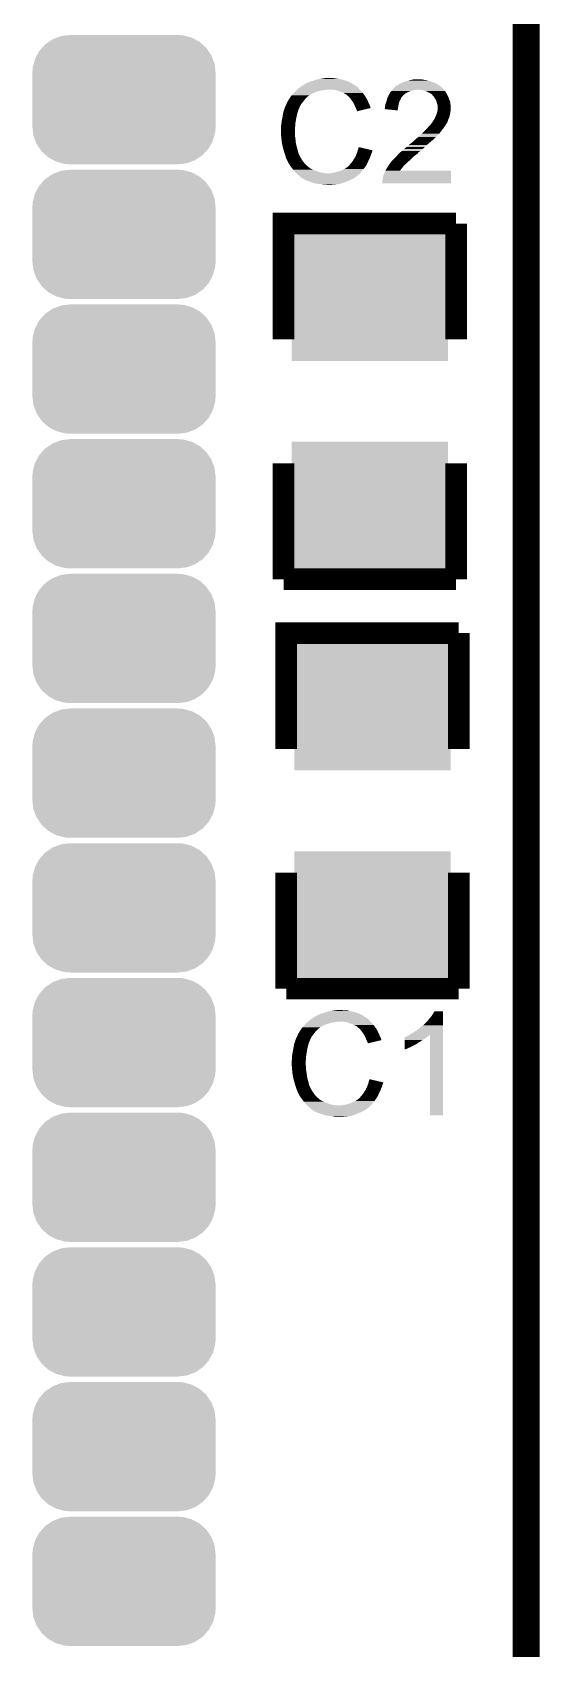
# Model space of a CAD drawing. Extents: x -0.06 to 0.95, y -0.15 to 2.11.
# Drawn here: x 0.767 to 0.955, y 0.995 to 1.595 of the extents above; entities that cross this region are included whole.
import ezdxf

# ---------------------------------------------------------------- set-up
doc = ezdxf.new("R2010")
doc.units = 0
doc.layers.get('0').update_dxf_attribs({"linetype": 'CONTINUOUS'})
for name, color, linetype in [('LORA_CLICK_V104_GKO', 7, 'CONTINUOUS'), ('LORA_CLICK_V104_GTO', 6, 'CONTINUOUS'), ('LORA_CLICK_V104_GTS', 1, 'CONTINUOUS')]:
    doc.layers.add(name, color=color, linetype=linetype)

# ---------------------------------------------------------------- blocks, each defined once
blk = doc.blocks.new('RECTANGLE_11')
blk.add_solid([(0.029, 0.024), (0.029, -0.024), (-0.029, 0.024), (-0.029, -0.024)])
blk = doc.blocks.new('CUSTOM_14')
for points in [[(-0.03232, 0.01644), (-0.03144, 0.01807), (0.03243, 0.01644), (0.03132, 0.01807)], [(-0.03144, 0.01807), (-0.03042, 0.01921), (0.03132, 0.01807), (0.03055, 0.01921)], [(-0.03042, 0.01921), (-0.02921, 0.02055), (0.03055, 0.01921), (0.02906, 0.02055)], [(-0.02921, 0.02055), (-0.02789, 0.02144), (0.02906, 0.02055), (0.02807, 0.02144)], [(-0.02789, 0.02144), (-0.02644, 0.02243), (0.02807, 0.02144), (0.02624, 0.02243)], [(-0.02644, 0.02243), (-0.02485, 0.02303), (0.02624, 0.02243), (0.02513, 0.02303)], [(-0.02485, 0.02303), (-0.02332, 0.0236), (0.02513, 0.02303), (0.02293, 0.0236)], [(-0.02332, 0.0236), (-0.02107, 0.02387), (0.02293, 0.0236), (0.02189, 0.02387)], [(-0.02107, 0.02387), (-0.02, 0.024), (0.02189, 0.02387), (0.02, 0.024)], [(-0.03387, 0.01189), (-0.0335, 0.01332), (0.03377, 0.01189), (0.0336, 0.01332)], [(-0.0335, 0.01332), (-0.03303, 0.01513), (0.0336, 0.01332), (0.03292, 0.01513)], [(-0.03303, 0.01513), (-0.03232, 0.01644), (0.03292, 0.01513), (0.03243, 0.01644)], [(-0.034, 0.01), (-0.03387, 0.01189), (0.034, 0.01), (0.03377, 0.01189)], [(-0.034, -0.01), (-0.034, 0.01), (0.034, -0.01), (0.034, 0.01)], [(-0.03377, -0.01189), (-0.034, -0.01), (0.03387, -0.01189), (0.034, -0.01)], [(-0.0336, -0.01332), (-0.03377, -0.01189), (0.0335, -0.01332), (0.03387, -0.01189)], [(-0.03292, -0.01513), (-0.0336, -0.01332), (0.03303, -0.01513), (0.0335, -0.01332)], [(-0.03243, -0.01644), (-0.03292, -0.01513), (0.03232, -0.01644), (0.03303, -0.01513)], [(-0.03132, -0.01807), (-0.03243, -0.01644), (0.03144, -0.01807), (0.03232, -0.01644)], [(-0.03055, -0.01921), (-0.03132, -0.01807), (0.03042, -0.01921), (0.03144, -0.01807)], [(-0.02906, -0.02055), (-0.03055, -0.01921), (0.02921, -0.02055), (0.03042, -0.01921)], [(-0.02807, -0.02144), (-0.02906, -0.02055), (0.02789, -0.02144), (0.02921, -0.02055)], [(-0.02624, -0.02243), (-0.02807, -0.02144), (0.02644, -0.02243), (0.02789, -0.02144)], [(-0.02513, -0.02303), (-0.02624, -0.02243), (0.02485, -0.02303), (0.02644, -0.02243)], [(-0.02293, -0.0236), (-0.02513, -0.02303), (0.02332, -0.0236), (0.02485, -0.02303)], [(-0.02189, -0.02387), (-0.02293, -0.0236), (0.02107, -0.02387), (0.02332, -0.0236)], [(-0.02, -0.024), (-0.02189, -0.02387), (0.02, -0.024), (0.02107, -0.02387)]]:
    blk.add_solid(points)

msp = doc.modelspace()

# ---------------------------------------------------------------- linework, layer by layer
at = {"layer": 'LORA_CLICK_V104_GKO'}
for points, const_width in [([(0.95, -0.048), (0.95, 2.102)], 0.01), ([(0.95, -0.05), (0.95, 2.1)], 0.006)]:
    msp.add_lwpolyline(points, dxfattribs=dict(at, const_width=const_width))
at = {"layer": 'LORA_CLICK_V104_GTO', "const_width": 0.008}
for points in [[(0.86, 1.481), (0.86, 1.524), (0.924, 1.524)], [(0.924, 1.481), (0.924, 1.524)], [(0.86, 1.392), (0.86, 1.435)], [(0.924, 1.392), (0.924, 1.435)], [(0.86, 1.392), (0.924, 1.392)], [(0.861, 1.329), (0.861, 1.372), (0.925, 1.372)], [(0.925, 1.329), (0.925, 1.372)], [(0.861, 1.24), (0.861, 1.283)], [(0.925, 1.24), (0.925, 1.283)], [(0.861, 1.24), (0.925, 1.24)]]:
    msp.add_lwpolyline(points, dxfattribs=at)
at = {"layer": 'LORA_CLICK_V104_GTO'}
for points in [[(0.8753, 1.578), (0.8771, 1.5781), (0.878, 1.578), (0.8776, 1.5781)], [(0.86299, 1.5716), (0.86363, 1.5723), (0.8695, 1.5716), (0.8707, 1.5723)], [(0.86363, 1.5723), (0.8639, 1.5726), (0.8707, 1.5723), (0.87135, 1.5726)], [(0.8639, 1.5726), (0.8642, 1.5729), (0.87135, 1.5726), (0.872, 1.5729)], [(0.8642, 1.5729), (0.8648, 1.5735), (0.872, 1.5729), (0.8744, 1.5735)], [(0.8648, 1.5735), (0.8649, 1.5736), (0.8744, 1.5735), (0.8754, 1.5736)], [(0.8649, 1.5736), (0.865, 1.5737), (0.8754, 1.5736), (0.8759, 1.5737)], [(0.865, 1.5737), (0.86571, 1.5743), (0.8883, 1.5737), (0.8877, 1.5743)], [(0.86571, 1.5743), (0.86606, 1.5746), (0.8877, 1.5743), (0.8875, 1.5746)], [(0.86606, 1.5746), (0.8663, 1.5748), (0.8875, 1.5746), (0.8873, 1.5748)], [(0.8663, 1.5748), (0.86647, 1.5749), (0.8873, 1.5748), (0.8872, 1.5749)], [(0.86647, 1.5749), (0.86663, 1.575), (0.8872, 1.5749), (0.887, 1.575)], [(0.86663, 1.575), (0.8668, 1.5751), (0.887, 1.575), (0.8869, 1.5751)], [(0.8668, 1.5751), (0.86763, 1.5756), (0.8868, 1.5751), (0.886, 1.5756)], [(0.8668, 1.5751), (0.8668, 1.5751), (0.8869, 1.5751), (0.8868, 1.5751)], [(0.86763, 1.5756), (0.8678, 1.5757), (0.886, 1.5756), (0.88586, 1.5757)], [(0.8678, 1.5758), (0.8682, 1.576), (0.88572, 1.5758), (0.88544, 1.576)], [(0.8678, 1.5757), (0.8678, 1.5758), (0.88586, 1.5757), (0.88572, 1.5758)], [(0.8682, 1.576), (0.8685, 1.5761), (0.88544, 1.576), (0.8853, 1.5761)], [(0.8685, 1.5761), (0.8689, 1.5763), (0.8853, 1.5761), (0.8849, 1.5763)], [(0.8689, 1.5763), (0.8694, 1.5765), (0.8849, 1.5763), (0.8845, 1.5765)], [(0.8694, 1.5765), (0.8699, 1.5767), (0.8845, 1.5765), (0.88405, 1.5767)], [(0.8699, 1.5767), (0.8705, 1.5769), (0.88405, 1.5767), (0.8836, 1.5769)], [(0.8705, 1.5769), (0.8712, 1.5771), (0.8836, 1.5769), (0.88296, 1.5771)], [(0.8712, 1.5771), (0.8719, 1.5774), (0.88296, 1.5771), (0.882, 1.5774)], [(0.8719, 1.5774), (0.8735, 1.5777), (0.882, 1.5774), (0.8805, 1.5777)], [(0.8735, 1.5777), (0.8747, 1.5779), (0.8805, 1.5777), (0.8791, 1.5779)], [(0.8747, 1.5779), (0.8753, 1.578), (0.8791, 1.5779), (0.8785, 1.578)], [(0.8796, 1.5735), (0.8784, 1.5737), (0.8885, 1.5735), (0.8883, 1.5737)], [(0.8807, 1.5731), (0.8796, 1.5735), (0.8889, 1.5731), (0.8885, 1.5735)], [(0.881, 1.573), (0.8807, 1.5731), (0.889, 1.573), (0.8889, 1.5731)], [(0.8816, 1.5728), (0.881, 1.573), (0.88916, 1.5728), (0.889, 1.573)], [(0.8822, 1.5725), (0.8816, 1.5728), (0.8894, 1.5725), (0.88916, 1.5728)], [(0.8824, 1.5724), (0.8822, 1.5725), (0.88947, 1.5724), (0.8894, 1.5725)], [(0.8829, 1.5721), (0.8824, 1.5724), (0.88969, 1.5721), (0.88947, 1.5724)], [(0.8833, 1.5719), (0.8829, 1.5721), (0.88983, 1.5719), (0.88969, 1.5721)], [(0.89898, 1.5716), (0.8993, 1.5722), (0.9044, 1.5716), (0.90509, 1.5722)], [(0.8993, 1.5722), (0.89936, 1.5723), (0.90509, 1.5722), (0.9052, 1.5723)], [(0.89936, 1.5723), (0.89964, 1.5728), (0.9052, 1.5723), (0.9061, 1.5728)], [(0.89964, 1.5728), (0.8997, 1.5729), (0.9061, 1.5728), (0.90635, 1.5729)], [(0.8997, 1.5729), (0.89995, 1.5732), (0.90635, 1.5729), (0.9071, 1.5732)], [(0.89995, 1.5732), (0.90028, 1.5736), (0.9071, 1.5732), (0.9087, 1.5736)], [(0.90028, 1.5736), (0.90037, 1.5737), (0.9093, 1.5736), (0.9096, 1.5737)], [(0.90037, 1.5737), (0.9007, 1.5741), (0.9195, 1.5737), (0.9191, 1.5741)], [(0.90037, 1.5737), (0.90037, 1.5737), (0.9096, 1.5737), (0.9099, 1.5737)], [(0.9007, 1.5741), (0.90095, 1.5744), (0.9191, 1.5741), (0.9189, 1.5744)], [(0.90095, 1.5744), (0.90103, 1.5745), (0.9188, 1.5744), (0.9188, 1.5745)], [(0.90095, 1.5744), (0.90095, 1.5744), (0.9189, 1.5744), (0.9188, 1.5744)], [(0.90103, 1.5745), (0.9012, 1.5747), (0.9188, 1.5745), (0.91856, 1.5747)], [(0.9013, 1.5747), (0.9016, 1.575), (0.91856, 1.5747), (0.9182, 1.575)], [(0.9016, 1.575), (0.9018, 1.5751), (0.9182, 1.575), (0.91806, 1.5751)], [(0.9018, 1.5751), (0.9022, 1.5754), (0.91806, 1.5751), (0.91764, 1.5754)], [(0.9022, 1.5754), (0.9024, 1.5755), (0.91764, 1.5754), (0.9175, 1.5755)], [(0.9024, 1.5755), (0.9026, 1.5756), (0.9175, 1.5755), (0.91732, 1.5756)], [(0.9026, 1.5756), (0.903, 1.5759), (0.91732, 1.5756), (0.9168, 1.5759)], [(0.903, 1.5759), (0.9036, 1.5761), (0.9168, 1.5759), (0.91633, 1.5761)], [(0.9036, 1.5761), (0.9038, 1.5762), (0.91633, 1.5761), (0.9161, 1.5762)], [(0.9038, 1.5762), (0.9048, 1.5767), (0.9161, 1.5762), (0.91485, 1.5767)], [(0.9048, 1.5767), (0.9052, 1.5768), (0.91485, 1.5767), (0.9146, 1.5768)], [(0.9052, 1.5768), (0.9056, 1.5769), (0.9146, 1.5768), (0.91425, 1.5769)], [(0.9056, 1.5769), (0.9063, 1.5771), (0.91425, 1.5769), (0.91355, 1.5771)], [(0.9063, 1.5771), (0.90675, 1.5772), (0.91355, 1.5771), (0.9132, 1.5772)], [(0.90675, 1.5772), (0.9072, 1.5773), (0.9132, 1.5772), (0.9126, 1.5773)], [(0.9072, 1.5773), (0.90765, 1.5774), (0.9126, 1.5773), (0.9119, 1.5774)], [(0.90765, 1.5774), (0.9081, 1.5775), (0.9119, 1.5774), (0.9114, 1.5775)], [(0.909, 1.5775), (0.91, 1.5776), (0.9109, 1.5775), (0.9106, 1.5776)], [(0.9111, 1.5736), (0.9099, 1.5737), (0.9196, 1.5736), (0.9195, 1.5737)], [(0.91, 1.5776), (0.91, 1.5776), (0.9106, 1.5776), (0.91, 1.5776)], [(0.9121, 1.5734), (0.9111, 1.5736), (0.9197, 1.5734), (0.9196, 1.5736)], [(0.9127, 1.5732), (0.9121, 1.5734), (0.9198, 1.5732), (0.9197, 1.5734)], [(0.913, 1.5731), (0.9127, 1.5732), (0.9199, 1.5731), (0.9198, 1.5732)], [(0.9134, 1.5729), (0.913, 1.5731), (0.9201, 1.5729), (0.9199, 1.5731)], [(0.9144, 1.5724), (0.9134, 1.5729), (0.9204, 1.5724), (0.9201, 1.5729)], [(0.9148, 1.5721), (0.9144, 1.5724), (0.92056, 1.5721), (0.9204, 1.5724)], [(0.9151, 1.5719), (0.9148, 1.5721), (0.92067, 1.5719), (0.92056, 1.5721)], [(0.86007, 1.5659), (0.86047, 1.5671), (0.8654, 1.5659), (0.8659, 1.5671)], [(0.86047, 1.5671), (0.8605, 1.5672), (0.8659, 1.5671), (0.86595, 1.5672)], [(0.8605, 1.5672), (0.86102, 1.5683), (0.86595, 1.5672), (0.8665, 1.5683)], [(0.86102, 1.5683), (0.8613, 1.5689), (0.8665, 1.5683), (0.86697, 1.5689)], [(0.8613, 1.569), (0.8614, 1.5691), (0.86704, 1.569), (0.86712, 1.5691)], [(0.8613, 1.5689), (0.8613, 1.569), (0.86697, 1.5689), (0.86704, 1.569)], [(0.8614, 1.5691), (0.8615, 1.5694), (0.86712, 1.5691), (0.86736, 1.5694)], [(0.8615, 1.5694), (0.8617, 1.5696), (0.86736, 1.5694), (0.86751, 1.5696)], [(0.8617, 1.5696), (0.8619, 1.57), (0.86751, 1.5696), (0.86782, 1.57)], [(0.8619, 1.57), (0.86196, 1.5701), (0.86782, 1.57), (0.8679, 1.5701)], [(0.86196, 1.5701), (0.8622, 1.5705), (0.8679, 1.5701), (0.8683, 1.5705)], [(0.8622, 1.5705), (0.86269, 1.5712), (0.8683, 1.5705), (0.869, 1.5712)], [(0.86269, 1.5712), (0.8629, 1.5715), (0.869, 1.5712), (0.8694, 1.5715)], [(0.8629, 1.5715), (0.86299, 1.5716), (0.8694, 1.5715), (0.8695, 1.5716)], [(0.8834, 1.5718), (0.8833, 1.5719), (0.8899, 1.5718), (0.88983, 1.5719)], [(0.88419, 1.5711), (0.8834, 1.5718), (0.8904, 1.5711), (0.8899, 1.5718)], [(0.8843, 1.571), (0.88419, 1.5711), (0.89046, 1.571), (0.8904, 1.5711)], [(0.88478, 1.5704), (0.8843, 1.571), (0.8908, 1.5704), (0.89046, 1.571)], [(0.8851, 1.57), (0.88478, 1.5704), (0.891, 1.57), (0.8908, 1.5704)], [(0.88538, 1.5696), (0.8851, 1.57), (0.8912, 1.5696), (0.891, 1.57)], [(0.8858, 1.569), (0.88538, 1.5696), (0.89147, 1.569), (0.8912, 1.5696)], [(0.88595, 1.5687), (0.8858, 1.569), (0.8916, 1.5687), (0.89147, 1.569)], [(0.8863, 1.568), (0.88595, 1.5687), (0.89195, 1.568), (0.8916, 1.5687)], [(0.88634, 1.5679), (0.8863, 1.568), (0.892, 1.5679), (0.89195, 1.568)], [(0.8867, 1.5671), (0.88634, 1.5679), (0.89224, 1.5671), (0.892, 1.5679)], [(0.8868, 1.5669), (0.8867, 1.5671), (0.8923, 1.5669), (0.89224, 1.5671)], [(0.8869, 1.5667), (0.8868, 1.5669), (0.89147, 1.5667), (0.8923, 1.5669)], [(0.8871, 1.5661), (0.8869, 1.5667), (0.88896, 1.5661), (0.89147, 1.5667)], [(0.8873, 1.5659), (0.8871, 1.5661), (0.88813, 1.5659), (0.88896, 1.5661)], [(0.8975, 1.5665), (0.8976, 1.5667), (0.90238, 1.5665), (0.90242, 1.5667)], [(0.9023, 1.566), (0.8975, 1.5665), (0.9023, 1.566), (0.90238, 1.5665)], [(0.8976, 1.5674), (0.8977, 1.5678), (0.90253, 1.5674), (0.9026, 1.5678)], [(0.8976, 1.5667), (0.8976, 1.5674), (0.90242, 1.5667), (0.90253, 1.5674)], [(0.8977, 1.5678), (0.8978, 1.5683), (0.9026, 1.5678), (0.90268, 1.5683)], [(0.8978, 1.5683), (0.89783, 1.5684), (0.90268, 1.5683), (0.9027, 1.5684)], [(0.89783, 1.5684), (0.89817, 1.5694), (0.9027, 1.5684), (0.903, 1.5694)], [(0.89817, 1.5694), (0.8982, 1.5695), (0.903, 1.5694), (0.90306, 1.5695)], [(0.8982, 1.5695), (0.89837, 1.5701), (0.90306, 1.5695), (0.9034, 1.5701)], [(0.89837, 1.5701), (0.89857, 1.5708), (0.9034, 1.5701), (0.9037, 1.5708)], [(0.89857, 1.5708), (0.8986, 1.5709), (0.9037, 1.5708), (0.9038, 1.5709)], [(0.8986, 1.5709), (0.89876, 1.5712), (0.9038, 1.5709), (0.9041, 1.5712)], [(0.89876, 1.5712), (0.89892, 1.5715), (0.9041, 1.5712), (0.9043, 1.5715)], [(0.89892, 1.5715), (0.89898, 1.5716), (0.9043, 1.5715), (0.9044, 1.5716)], [(0.9152, 1.5717), (0.9151, 1.5719), (0.92078, 1.5717), (0.92067, 1.5719)], [(0.91554, 1.5713), (0.9152, 1.5717), (0.921, 1.5713), (0.92078, 1.5717)], [(0.9158, 1.571), (0.91554, 1.5713), (0.92112, 1.571), (0.921, 1.5713)], [(0.9163, 1.5702), (0.9158, 1.571), (0.92142, 1.5702), (0.92112, 1.571)], [(0.9164, 1.57), (0.9163, 1.5702), (0.9215, 1.57), (0.92142, 1.5702)], [(0.9167, 1.5694), (0.9164, 1.57), (0.92176, 1.5694), (0.9215, 1.57)], [(0.91673, 1.5693), (0.9167, 1.5694), (0.9218, 1.5693), (0.92176, 1.5694)], [(0.9169, 1.5686), (0.91673, 1.5693), (0.92189, 1.5686), (0.9218, 1.5693)], [(0.9171, 1.568), (0.9169, 1.5686), (0.92196, 1.568), (0.92189, 1.5686)], [(0.91716, 1.5677), (0.9171, 1.568), (0.922, 1.5677), (0.92196, 1.568)], [(0.9171, 1.566), (0.91711, 1.5661), (0.92198, 1.566), (0.922, 1.5661)], [(0.91711, 1.5661), (0.9172, 1.567), (0.922, 1.5661), (0.922, 1.567)], [(0.9172, 1.5675), (0.91716, 1.5677), (0.922, 1.5675), (0.922, 1.5677)], [(0.9172, 1.567), (0.9172, 1.5675), (0.922, 1.567), (0.922, 1.5675)], [(0.8591, 1.5606), (0.8592, 1.5613), (0.86435, 1.5606), (0.8644, 1.5613)], [(0.8591, 1.5595), (0.8591, 1.5606), (0.86427, 1.5595), (0.86435, 1.5606)], [(0.8592, 1.5613), (0.8593, 1.562), (0.8644, 1.5613), (0.86452, 1.562)], [(0.8593, 1.562), (0.85939, 1.5625), (0.86452, 1.562), (0.8646, 1.5625)], [(0.85939, 1.5625), (0.8596, 1.5636), (0.8646, 1.5625), (0.8648, 1.5636)], [(0.8596, 1.5636), (0.85975, 1.5645), (0.8648, 1.5636), (0.865, 1.5645)], [(0.85975, 1.5645), (0.85988, 1.5653), (0.865, 1.5645), (0.8652, 1.5653)], [(0.85988, 1.5653), (0.8599, 1.5654), (0.8652, 1.5653), (0.86525, 1.5654)], [(0.8599, 1.5654), (0.85993, 1.5655), (0.86525, 1.5654), (0.8653, 1.5655)], [(0.85993, 1.5655), (0.86, 1.5657), (0.8653, 1.5655), (0.8653, 1.5657)], [(0.86, 1.5657), (0.86003, 1.5658), (0.8653, 1.5657), (0.8654, 1.5658)], [(0.86003, 1.5658), (0.86007, 1.5659), (0.8654, 1.5658), (0.8654, 1.5659)], [(0.8873, 1.5657), (0.8873, 1.5659), (0.8873, 1.5657), (0.88813, 1.5659)], [(0.9133, 1.5594), (0.9139, 1.5601), (0.9193, 1.5594), (0.91977, 1.5601)], [(0.9139, 1.5601), (0.9145, 1.5607), (0.91977, 1.5601), (0.92017, 1.5607)], [(0.9145, 1.5607), (0.9149, 1.5613), (0.92017, 1.5607), (0.92057, 1.5613)], [(0.9149, 1.5613), (0.9149, 1.5614), (0.92057, 1.5613), (0.92063, 1.5614)], [(0.9151, 1.5614), (0.91515, 1.5615), (0.92063, 1.5614), (0.9207, 1.5615)], [(0.91515, 1.5615), (0.9153, 1.5618), (0.9207, 1.5615), (0.92082, 1.5618)], [(0.9153, 1.5618), (0.91543, 1.562), (0.92082, 1.5618), (0.9209, 1.562)], [(0.91543, 1.562), (0.91563, 1.5623), (0.9209, 1.562), (0.921, 1.5623)], [(0.91563, 1.5623), (0.9157, 1.5624), (0.921, 1.5623), (0.921, 1.5624)], [(0.9157, 1.5624), (0.9161, 1.5631), (0.921, 1.5624), (0.92135, 1.5631)], [(0.9161, 1.5631), (0.91614, 1.5632), (0.92135, 1.5631), (0.9214, 1.5632)], [(0.91614, 1.5632), (0.9165, 1.564), (0.9214, 1.5632), (0.9216, 1.564)], [(0.9165, 1.564), (0.91682, 1.5648), (0.9216, 1.564), (0.9218, 1.5648)], [(0.91682, 1.5648), (0.9169, 1.565), (0.9218, 1.5648), (0.92183, 1.565)], [(0.9169, 1.565), (0.917, 1.5655), (0.92183, 1.565), (0.9219, 1.5655)], [(0.917, 1.5655), (0.9171, 1.566), (0.9219, 1.5655), (0.92198, 1.566)], [(0.859, 1.5591), (0.8591, 1.5595), (0.86424, 1.5591), (0.86427, 1.5595)], [(0.859, 1.5585), (0.859, 1.5591), (0.8642, 1.5585), (0.86424, 1.5591)], [(0.85904, 1.5576), (0.859, 1.5585), (0.8642, 1.5576), (0.8642, 1.5585)], [(0.85906, 1.5573), (0.85904, 1.5576), (0.8643, 1.5573), (0.8642, 1.5576)], [(0.8591, 1.5565), (0.85906, 1.5573), (0.8643, 1.5565), (0.8643, 1.5573)], [(0.85913, 1.5562), (0.8591, 1.5565), (0.8643, 1.5562), (0.8643, 1.5565)], [(0.85919, 1.5556), (0.85913, 1.5562), (0.8644, 1.5556), (0.8643, 1.5562)], [(0.8593, 1.5545), (0.85919, 1.5556), (0.86448, 1.5545), (0.8644, 1.5556)], [(0.85934, 1.5543), (0.8593, 1.5545), (0.8645, 1.5543), (0.86448, 1.5545)], [(0.8596, 1.5528), (0.85934, 1.5543), (0.8648, 1.5528), (0.8645, 1.5543)], [(0.9075, 1.554), (0.908, 1.5544), (0.91413, 1.554), (0.9146, 1.5544)], [(0.908, 1.5544), (0.9086, 1.5549), (0.9146, 1.5544), (0.9152, 1.5549)], [(0.9086, 1.5549), (0.9092, 1.5555), (0.9152, 1.5549), (0.9158, 1.5555)], [(0.9092, 1.5555), (0.9099, 1.5561), (0.9158, 1.5555), (0.9164, 1.5561)], [(0.9099, 1.5561), (0.9113, 1.5574), (0.9164, 1.5561), (0.9177, 1.5574)], [(0.9113, 1.5574), (0.9115, 1.5576), (0.9177, 1.5574), (0.9179, 1.5576)], [(0.9115, 1.5576), (0.9125, 1.5586), (0.9179, 1.5576), (0.9187, 1.5586)], [(0.9125, 1.5586), (0.9133, 1.5594), (0.9187, 1.5586), (0.9193, 1.5594)], [(0.8598, 1.552), (0.8596, 1.5528), (0.86503, 1.552), (0.8648, 1.5528)], [(0.85997, 1.5514), (0.8598, 1.552), (0.8652, 1.5514), (0.86503, 1.552)], [(0.8602, 1.5506), (0.85997, 1.5514), (0.86541, 1.5506), (0.8652, 1.5514)], [(0.86043, 1.5499), (0.8602, 1.5506), (0.8656, 1.5499), (0.86541, 1.5506)], [(0.86047, 1.5498), (0.86043, 1.5499), (0.8657, 1.5498), (0.8656, 1.5499)], [(0.86053, 1.5496), (0.86047, 1.5498), (0.8658, 1.5496), (0.8657, 1.5498)], [(0.8606, 1.5494), (0.86053, 1.5496), (0.86587, 1.5494), (0.8658, 1.5496)], [(0.86062, 1.5493), (0.8606, 1.5494), (0.8659, 1.5493), (0.86587, 1.5494)], [(0.8607, 1.549), (0.86062, 1.5493), (0.86605, 1.549), (0.8659, 1.5493)], [(0.8608, 1.5487), (0.8607, 1.549), (0.8662, 1.5487), (0.86605, 1.549)], [(0.8609, 1.5484), (0.8608, 1.5487), (0.86639, 1.5484), (0.8662, 1.5487)], [(0.861, 1.5482), (0.8609, 1.5484), (0.86651, 1.5482), (0.86639, 1.5484)], [(0.86114, 1.5479), (0.861, 1.5482), (0.8667, 1.5479), (0.86651, 1.5482)], [(0.8861, 1.548), (0.88634, 1.5483), (0.89183, 1.548), (0.892, 1.5483)], [(0.88634, 1.5483), (0.8865, 1.5485), (0.892, 1.5483), (0.89206, 1.5485)], [(0.8865, 1.5485), (0.88671, 1.549), (0.89206, 1.5485), (0.8922, 1.549)], [(0.88671, 1.549), (0.88697, 1.5496), (0.8922, 1.549), (0.8925, 1.5496)], [(0.88697, 1.5496), (0.8871, 1.5499), (0.8925, 1.5496), (0.89256, 1.5499)], [(0.8871, 1.5499), (0.88718, 1.5501), (0.89256, 1.5499), (0.8926, 1.5501)], [(0.88718, 1.5501), (0.88732, 1.5505), (0.8926, 1.5501), (0.8928, 1.5505)], [(0.88732, 1.5505), (0.8874, 1.5507), (0.8928, 1.5505), (0.89285, 1.5507)], [(0.8874, 1.5507), (0.88745, 1.5509), (0.89285, 1.5507), (0.8929, 1.5509)], [(0.88745, 1.5509), (0.8875, 1.5511), (0.8929, 1.5509), (0.893, 1.5511)], [(0.8875, 1.5511), (0.88752, 1.5512), (0.893, 1.5511), (0.893, 1.5512)], [(0.88752, 1.5512), (0.8876, 1.5515), (0.893, 1.5512), (0.89172, 1.5515)], [(0.8876, 1.5515), (0.8879, 1.5524), (0.89172, 1.5515), (0.8879, 1.5524)], [(0.9003, 1.5474), (0.9011, 1.5482), (0.9067, 1.5474), (0.9075, 1.5482)], [(0.9011, 1.5482), (0.9019, 1.549), (0.9075, 1.5482), (0.9084, 1.549)], [(0.9019, 1.549), (0.90252, 1.5497), (0.9084, 1.549), (0.9093, 1.5497)], [(0.90252, 1.5497), (0.9027, 1.5499), (0.9093, 1.5497), (0.90957, 1.5499)], [(0.9027, 1.5499), (0.90281, 1.55), (0.90957, 1.5499), (0.9097, 1.55)], [(0.90281, 1.55), (0.90325, 1.5504), (0.9097, 1.55), (0.91, 1.5504)], [(0.90325, 1.5504), (0.90347, 1.5506), (0.91, 1.5504), (0.9103, 1.5506)], [(0.90347, 1.5506), (0.9038, 1.5509), (0.9103, 1.5506), (0.9106, 1.5509)], [(0.9038, 1.5509), (0.90475, 1.5517), (0.9107, 1.5509), (0.9116, 1.5517)], [(0.9038, 1.5509), (0.9038, 1.5509), (0.9106, 1.5509), (0.9107, 1.5509)], [(0.90475, 1.5517), (0.9051, 1.552), (0.9116, 1.5517), (0.91194, 1.552)], [(0.9051, 1.552), (0.90557, 1.5524), (0.91194, 1.552), (0.9124, 1.5524)], [(0.90557, 1.5524), (0.9065, 1.5532), (0.9124, 1.5524), (0.9132, 1.5532)], [(0.9065, 1.5532), (0.9067, 1.5534), (0.9132, 1.5532), (0.91343, 1.5534)], [(0.9067, 1.5534), (0.9075, 1.554), (0.91343, 1.5534), (0.91413, 1.554)], [(0.86156, 1.547), (0.86114, 1.5479), (0.8673, 1.547), (0.8667, 1.5479)], [(0.8618, 1.5465), (0.86156, 1.547), (0.8677, 1.5465), (0.8673, 1.547)], [(0.86213, 1.546), (0.8618, 1.5465), (0.8681, 1.546), (0.8677, 1.5465)], [(0.86267, 1.5452), (0.86213, 1.546), (0.869, 1.5452), (0.8681, 1.546)], [(0.8628, 1.545), (0.86267, 1.5452), (0.86925, 1.545), (0.869, 1.5452)], [(0.86326, 1.5444), (0.8628, 1.545), (0.87, 1.5444), (0.86925, 1.545)], [(0.86342, 1.5442), (0.86326, 1.5444), (0.8706, 1.5442), (0.8702, 1.5444)], [(0.86326, 1.5444), (0.86326, 1.5444), (0.8702, 1.5444), (0.87, 1.5444)], [(0.86357, 1.544), (0.86342, 1.5442), (0.8709, 1.544), (0.8706, 1.5442)], [(0.86365, 1.5439), (0.86357, 1.544), (0.8712, 1.5439), (0.8709, 1.544)], [(0.8638, 1.5437), (0.86365, 1.5439), (0.87173, 1.5437), (0.8712, 1.5439)], [(0.8639, 1.5436), (0.8638, 1.5437), (0.872, 1.5436), (0.87173, 1.5437)], [(0.8643, 1.5432), (0.8639, 1.5436), (0.873, 1.5432), (0.872, 1.5436)], [(0.86454, 1.5429), (0.8643, 1.5432), (0.8741, 1.5429), (0.873, 1.5432)], [(0.8647, 1.5427), (0.86454, 1.5429), (0.8753, 1.5427), (0.8741, 1.5429)], [(0.8652, 1.5423), (0.8647, 1.5427), (0.888, 1.5423), (0.8884, 1.5427)], [(0.8656, 1.5419), (0.8652, 1.5423), (0.88754, 1.5419), (0.888, 1.5423)], [(0.8777, 1.5427), (0.8781, 1.5428), (0.8884, 1.5427), (0.8885, 1.5428)], [(0.8781, 1.5428), (0.8786, 1.5429), (0.8885, 1.5428), (0.8886, 1.5429)], [(0.8786, 1.5429), (0.8791, 1.543), (0.8886, 1.5429), (0.88867, 1.543)], [(0.8791, 1.543), (0.8803, 1.5433), (0.88867, 1.543), (0.8889, 1.5433)], [(0.8803, 1.5433), (0.8814, 1.5437), (0.8889, 1.5433), (0.8892, 1.5437)], [(0.8814, 1.5437), (0.8826, 1.5443), (0.8892, 1.5437), (0.88972, 1.5443)], [(0.8826, 1.5443), (0.88295, 1.5445), (0.88972, 1.5443), (0.8899, 1.5445)], [(0.88295, 1.5445), (0.8833, 1.5447), (0.8899, 1.5445), (0.89003, 1.5447)], [(0.8833, 1.5447), (0.8838, 1.5451), (0.89003, 1.5447), (0.8903, 1.5451)], [(0.8838, 1.5451), (0.8841, 1.5454), (0.8903, 1.5451), (0.8905, 1.5454)], [(0.8841, 1.5454), (0.8843, 1.5455), (0.8905, 1.5454), (0.89057, 1.5455)], [(0.8843, 1.5455), (0.8845, 1.5458), (0.89057, 1.5455), (0.89077, 1.5458)], [(0.8845, 1.5458), (0.88465, 1.546), (0.89077, 1.5458), (0.8909, 1.546)], [(0.88465, 1.546), (0.8848, 1.5462), (0.8909, 1.546), (0.89099, 1.5462)], [(0.8848, 1.5462), (0.8851, 1.5465), (0.89099, 1.5462), (0.89112, 1.5465)], [(0.8851, 1.5465), (0.8854, 1.5469), (0.89112, 1.5465), (0.89129, 1.5469)], [(0.8854, 1.5469), (0.8858, 1.5474), (0.89129, 1.5469), (0.89151, 1.5474)], [(0.8858, 1.5474), (0.8859, 1.5476), (0.89151, 1.5474), (0.8916, 1.5476)], [(0.8859, 1.5476), (0.8861, 1.548), (0.8916, 1.5476), (0.89183, 1.548)], [(0.897, 1.5417), (0.8972, 1.5423), (0.9221, 1.5417), (0.9221, 1.5423)], [(0.8972, 1.5424), (0.8974, 1.5427), (0.9221, 1.5424), (0.9221, 1.5427)], [(0.8972, 1.5423), (0.8972, 1.5424), (0.9221, 1.5423), (0.9221, 1.5424)], [(0.8974, 1.5427), (0.8976, 1.5432), (0.9221, 1.5427), (0.9221, 1.5432)], [(0.8976, 1.5432), (0.89777, 1.5436), (0.9221, 1.5432), (0.9221, 1.5436)], [(0.89777, 1.5436), (0.8979, 1.5439), (0.9032, 1.5436), (0.9034, 1.5439)], [(0.89777, 1.5436), (0.89777, 1.5436), (0.9221, 1.5436), (0.9032, 1.5436)], [(0.8979, 1.5439), (0.89828, 1.5445), (0.9034, 1.5439), (0.9038, 1.5445)], [(0.89828, 1.5445), (0.89853, 1.5449), (0.9038, 1.5445), (0.9042, 1.5449)], [(0.89853, 1.5449), (0.89877, 1.5453), (0.9042, 1.5449), (0.9045, 1.5453)], [(0.89877, 1.5453), (0.8989, 1.5455), (0.9045, 1.5453), (0.90463, 1.5455)], [(0.8989, 1.5455), (0.89897, 1.5456), (0.90463, 1.5455), (0.9047, 1.5456)], [(0.89897, 1.5456), (0.8991, 1.5458), (0.9047, 1.5456), (0.905, 1.5458)], [(0.8991, 1.5458), (0.89923, 1.546), (0.905, 1.5458), (0.9051, 1.546)], [(0.89923, 1.546), (0.8995, 1.5464), (0.9052, 1.546), (0.9056, 1.5464)], [(0.89923, 1.546), (0.89923, 1.546), (0.9051, 1.546), (0.9052, 1.546)], [(0.8995, 1.5464), (0.89966, 1.5466), (0.9056, 1.5464), (0.9058, 1.5466)], [(0.89966, 1.5466), (0.90022, 1.5473), (0.9058, 1.5466), (0.9066, 1.5473)], [(0.90022, 1.5473), (0.9003, 1.5474), (0.9066, 1.5473), (0.9067, 1.5474)], [(0.866, 1.5416), (0.8656, 1.5419), (0.8872, 1.5416), (0.88754, 1.5419)], [(0.8662, 1.5414), (0.866, 1.5416), (0.887, 1.5414), (0.8871, 1.5416)], [(0.866, 1.5416), (0.866, 1.5416), (0.8871, 1.5416), (0.8872, 1.5416)], [(0.8663, 1.5413), (0.8662, 1.5414), (0.8867, 1.5413), (0.887, 1.5414)], [(0.8665, 1.5411), (0.8663, 1.5413), (0.8865, 1.5411), (0.8867, 1.5413)], [(0.8668, 1.5409), (0.8665, 1.5411), (0.88617, 1.5409), (0.8865, 1.5411)], [(0.8669, 1.5408), (0.8669, 1.5409), (0.886, 1.5408), (0.88617, 1.5409)], [(0.8685, 1.54), (0.8669, 1.5408), (0.8844, 1.54), (0.886, 1.5408)], [(0.86935, 1.5397), (0.8685, 1.54), (0.8836, 1.5397), (0.8844, 1.54)], [(0.8702, 1.5394), (0.86935, 1.5397), (0.8829, 1.5394), (0.8836, 1.5397)], [(0.8718, 1.5389), (0.8702, 1.5394), (0.8814, 1.5389), (0.8829, 1.5394)], [(0.8726, 1.5388), (0.8718, 1.5389), (0.8811, 1.5388), (0.8814, 1.5389)], [(0.8742, 1.5386), (0.8726, 1.5388), (0.8802, 1.5386), (0.8811, 1.5388)], [(0.87455, 1.5385), (0.8742, 1.5386), (0.8792, 1.5385), (0.8802, 1.5386)], [(0.8749, 1.5384), (0.87455, 1.5385), (0.8781, 1.5384), (0.8792, 1.5385)], [(0.8764, 1.5383), (0.876, 1.5384), (0.877, 1.5383), (0.8781, 1.5384)], [(0.8966, 1.5396), (0.8967, 1.5401), (0.9221, 1.5396), (0.9221, 1.5401)], [(0.8966, 1.539), (0.8966, 1.5396), (0.9221, 1.539), (0.9221, 1.5396)], [(0.8967, 1.5406), (0.8969, 1.5411), (0.9221, 1.5406), (0.9221, 1.5411)], [(0.8967, 1.5401), (0.8967, 1.5406), (0.9221, 1.5401), (0.9221, 1.5406)], [(0.8969, 1.5411), (0.897, 1.5417), (0.9221, 1.5411), (0.9221, 1.5417)], [(0.8722, 1.23), (0.8725, 1.2301), (0.88944, 1.23), (0.8893, 1.2301)], [(0.8725, 1.2301), (0.8729, 1.2303), (0.8893, 1.2301), (0.8889, 1.2303)], [(0.8729, 1.2303), (0.8734, 1.2305), (0.8889, 1.2303), (0.8885, 1.2305)], [(0.8734, 1.2305), (0.8739, 1.2307), (0.8885, 1.2305), (0.88805, 1.2307)], [(0.8739, 1.2307), (0.8745, 1.2309), (0.88805, 1.2307), (0.8876, 1.2309)], [(0.8745, 1.2309), (0.8752, 1.2311), (0.8876, 1.2309), (0.88696, 1.2311)], [(0.8752, 1.2311), (0.8759, 1.2314), (0.88696, 1.2311), (0.886, 1.2314)], [(0.8759, 1.2314), (0.8775, 1.2317), (0.886, 1.2314), (0.8845, 1.2317)], [(0.8775, 1.2317), (0.8787, 1.2319), (0.8845, 1.2317), (0.8838, 1.2319)], [(0.8787, 1.2319), (0.8793, 1.232), (0.8831, 1.2319), (0.8825, 1.232)], [(0.8793, 1.232), (0.8811, 1.2321), (0.882, 1.232), (0.8816, 1.2321)], [(0.9148, 1.2297), (0.9154, 1.2306), (0.9191, 1.2297), (0.9191, 1.2306)], [(0.9154, 1.2306), (0.916, 1.2316), (0.9191, 1.2306), (0.9191, 1.2316)], [(0.916, 1.2316), (0.916, 1.2316), (0.9191, 1.2316), (0.916, 1.2316)], [(0.8659, 1.224), (0.86596, 1.2241), (0.87182, 1.224), (0.8719, 1.2241)], [(0.86596, 1.2241), (0.8662, 1.2245), (0.8719, 1.2241), (0.8723, 1.2245)], [(0.8662, 1.2245), (0.86669, 1.2252), (0.8723, 1.2245), (0.873, 1.2252)], [(0.86669, 1.2252), (0.8669, 1.2255), (0.873, 1.2252), (0.8734, 1.2255)], [(0.8669, 1.2255), (0.86699, 1.2256), (0.8734, 1.2255), (0.8735, 1.2256)], [(0.86699, 1.2256), (0.86763, 1.2263), (0.8735, 1.2256), (0.8747, 1.2263)], [(0.86763, 1.2263), (0.8679, 1.2266), (0.8747, 1.2263), (0.87535, 1.2266)], [(0.8679, 1.2266), (0.8682, 1.2269), (0.87535, 1.2266), (0.876, 1.2269)], [(0.8682, 1.2269), (0.8688, 1.2275), (0.876, 1.2269), (0.8784, 1.2275)], [(0.8688, 1.2275), (0.8689, 1.2276), (0.8784, 1.2275), (0.8794, 1.2276)], [(0.8689, 1.2276), (0.869, 1.2277), (0.8794, 1.2276), (0.8799, 1.2277)], [(0.869, 1.2277), (0.86971, 1.2283), (0.8923, 1.2277), (0.8917, 1.2283)], [(0.86971, 1.2283), (0.87006, 1.2286), (0.8917, 1.2283), (0.8915, 1.2286)], [(0.87006, 1.2286), (0.8703, 1.2288), (0.8915, 1.2286), (0.8913, 1.2288)], [(0.8703, 1.2288), (0.87047, 1.2289), (0.8913, 1.2288), (0.8912, 1.2289)], [(0.87047, 1.2289), (0.87063, 1.229), (0.8912, 1.2289), (0.891, 1.229)], [(0.87063, 1.229), (0.8708, 1.2291), (0.891, 1.229), (0.8909, 1.2291)], [(0.8708, 1.2291), (0.87163, 1.2296), (0.8908, 1.2291), (0.89, 1.2296)], [(0.8708, 1.2291), (0.8708, 1.2291), (0.8909, 1.2291), (0.8908, 1.2291)], [(0.87163, 1.2296), (0.8718, 1.2297), (0.89, 1.2296), (0.88986, 1.2297)], [(0.8718, 1.2298), (0.8722, 1.23), (0.88972, 1.2298), (0.88944, 1.23)], [(0.8718, 1.2297), (0.8718, 1.2298), (0.88986, 1.2297), (0.88972, 1.2298)], [(0.8836, 1.2275), (0.8824, 1.2277), (0.8925, 1.2275), (0.8923, 1.2277)], [(0.8847, 1.2271), (0.8836, 1.2275), (0.8929, 1.2271), (0.8925, 1.2275)], [(0.885, 1.227), (0.8847, 1.2271), (0.893, 1.227), (0.8929, 1.2271)], [(0.8856, 1.2268), (0.885, 1.227), (0.89316, 1.2268), (0.893, 1.227)], [(0.8862, 1.2265), (0.8856, 1.2268), (0.8934, 1.2265), (0.89316, 1.2268)], [(0.8864, 1.2264), (0.8862, 1.2265), (0.89347, 1.2264), (0.8934, 1.2265)], [(0.8869, 1.2261), (0.8864, 1.2264), (0.89369, 1.2261), (0.89347, 1.2264)], [(0.8873, 1.2259), (0.8869, 1.2261), (0.89383, 1.2259), (0.89369, 1.2261)], [(0.8874, 1.2258), (0.8873, 1.2259), (0.8939, 1.2258), (0.89383, 1.2259)], [(0.88819, 1.2251), (0.8874, 1.2258), (0.8944, 1.2251), (0.8939, 1.2258)], [(0.8883, 1.225), (0.88819, 1.2251), (0.89446, 1.225), (0.8944, 1.2251)], [(0.88878, 1.2244), (0.8883, 1.225), (0.8948, 1.2244), (0.89446, 1.225)], [(0.8891, 1.224), (0.88878, 1.2244), (0.895, 1.224), (0.8948, 1.2244)], [(0.9083, 1.2238), (0.9095, 1.2246), (0.9191, 1.2238), (0.9191, 1.2246)], [(0.9095, 1.2246), (0.9106, 1.2255), (0.9191, 1.2246), (0.9191, 1.2255)], [(0.9106, 1.2255), (0.9118, 1.2264), (0.9191, 1.2255), (0.9191, 1.2264)], [(0.9118, 1.2264), (0.9118, 1.2265), (0.9191, 1.2264), (0.9191, 1.2265)], [(0.9119, 1.2265), (0.9135, 1.2281), (0.9191, 1.2265), (0.9191, 1.2281)], [(0.9135, 1.2281), (0.9141, 1.2289), (0.9191, 1.2281), (0.9191, 1.2289)], [(0.9141, 1.2289), (0.9148, 1.2297), (0.9191, 1.2289), (0.9191, 1.2297)], [(0.8636, 1.2176), (0.86375, 1.2185), (0.8688, 1.2176), (0.869, 1.2185)], [(0.86375, 1.2185), (0.86388, 1.2193), (0.869, 1.2185), (0.8692, 1.2193)], [(0.86388, 1.2193), (0.8639, 1.2194), (0.8692, 1.2193), (0.86925, 1.2194)], [(0.8639, 1.2194), (0.86393, 1.2195), (0.86925, 1.2194), (0.8693, 1.2195)], [(0.86393, 1.2195), (0.864, 1.2197), (0.8693, 1.2195), (0.8693, 1.2197)], [(0.864, 1.2197), (0.86403, 1.2198), (0.8693, 1.2197), (0.8694, 1.2198)], [(0.86403, 1.2198), (0.86407, 1.2199), (0.8694, 1.2198), (0.8694, 1.2199)], [(0.86407, 1.2199), (0.86447, 1.2211), (0.8694, 1.2199), (0.8699, 1.2211)], [(0.86447, 1.2211), (0.8645, 1.2212), (0.8699, 1.2211), (0.86995, 1.2212)], [(0.8645, 1.2212), (0.86502, 1.2223), (0.86995, 1.2212), (0.8705, 1.2223)], [(0.86502, 1.2223), (0.8653, 1.2229), (0.8705, 1.2223), (0.87097, 1.2229)], [(0.8653, 1.223), (0.8654, 1.2231), (0.87104, 1.223), (0.87112, 1.2231)], [(0.8653, 1.2229), (0.8653, 1.223), (0.87097, 1.2229), (0.87104, 1.223)], [(0.8654, 1.2231), (0.8655, 1.2234), (0.87112, 1.2231), (0.87136, 1.2234)], [(0.8655, 1.2234), (0.8657, 1.2236), (0.87136, 1.2234), (0.87151, 1.2236)], [(0.8657, 1.2236), (0.8659, 1.224), (0.87151, 1.2236), (0.87182, 1.224)], [(0.88938, 1.2236), (0.8891, 1.224), (0.8952, 1.2236), (0.895, 1.224)], [(0.8898, 1.223), (0.88938, 1.2236), (0.89547, 1.223), (0.8952, 1.2236)], [(0.88995, 1.2227), (0.8898, 1.223), (0.8956, 1.2227), (0.89547, 1.223)], [(0.8903, 1.222), (0.88995, 1.2227), (0.89595, 1.222), (0.8956, 1.2227)], [(0.89034, 1.2219), (0.8903, 1.222), (0.896, 1.2219), (0.89595, 1.222)], [(0.8907, 1.2211), (0.89034, 1.2219), (0.89624, 1.2211), (0.896, 1.2219)], [(0.8908, 1.2209), (0.8907, 1.2211), (0.8963, 1.2209), (0.89624, 1.2211)], [(0.8909, 1.2207), (0.8908, 1.2209), (0.89547, 1.2207), (0.8963, 1.2209)], [(0.8911, 1.2201), (0.8909, 1.2207), (0.89296, 1.2201), (0.89547, 1.2207)], [(0.8913, 1.2199), (0.8911, 1.2201), (0.89213, 1.2199), (0.89296, 1.2201)], [(0.8913, 1.2197), (0.8913, 1.2199), (0.8913, 1.2197), (0.89213, 1.2199)], [(0.9049, 1.2215), (0.9049, 1.2219), (0.9125, 1.2215), (0.91298, 1.2219)], [(0.9049, 1.221), (0.9049, 1.2215), (0.9117, 1.221), (0.9125, 1.2215)], [(0.9049, 1.2204), (0.9049, 1.221), (0.9108, 1.2204), (0.9117, 1.221)], [(0.9049, 1.2198), (0.9049, 1.2204), (0.9098, 1.2198), (0.9108, 1.2204)], [(0.9049, 1.2197), (0.9049, 1.2198), (0.9097, 1.2197), (0.9098, 1.2198)], [(0.9049, 1.2195), (0.9049, 1.2197), (0.9094, 1.2195), (0.9097, 1.2197)], [(0.9049, 1.2181), (0.9049, 1.2195), (0.9066, 1.2181), (0.9094, 1.2195)], [(0.9049, 1.2177), (0.9049, 1.2181), (0.9057, 1.2177), (0.9066, 1.2181)], [(0.905, 1.2219), (0.9051, 1.222), (0.91298, 1.2219), (0.9131, 1.222)], [(0.9051, 1.222), (0.9053, 1.2221), (0.9131, 1.222), (0.91325, 1.2221)], [(0.9053, 1.2221), (0.9056, 1.2222), (0.91325, 1.2221), (0.9134, 1.2222)], [(0.9056, 1.2222), (0.9059, 1.2224), (0.9134, 1.2222), (0.9137, 1.2224)], [(0.9059, 1.2224), (0.9063, 1.2226), (0.9137, 1.2224), (0.9139, 1.2226)], [(0.9063, 1.2226), (0.9069, 1.223), (0.9139, 1.2226), (0.9143, 1.223)], [(0.9069, 1.223), (0.9072, 1.2232), (0.9191, 1.223), (0.9191, 1.2232)], [(0.9072, 1.2232), (0.9083, 1.2238), (0.9191, 1.2232), (0.9191, 1.2238)], [(0.9143, 1.193), (0.9143, 1.223), (0.9191, 1.193), (0.9191, 1.223)], [(0.863, 1.2131), (0.8631, 1.2135), (0.86824, 1.2131), (0.86827, 1.2135)], [(0.863, 1.2125), (0.863, 1.2131), (0.8682, 1.2125), (0.86824, 1.2131)], [(0.86304, 1.2116), (0.863, 1.2125), (0.8682, 1.2116), (0.8682, 1.2125)], [(0.8631, 1.2146), (0.8632, 1.2153), (0.86835, 1.2146), (0.8684, 1.2153)], [(0.8631, 1.2135), (0.8631, 1.2146), (0.86827, 1.2135), (0.86835, 1.2146)], [(0.8632, 1.2153), (0.8633, 1.216), (0.8684, 1.2153), (0.86852, 1.216)], [(0.8633, 1.216), (0.86339, 1.2165), (0.86852, 1.216), (0.8686, 1.2165)], [(0.86339, 1.2165), (0.8636, 1.2176), (0.8686, 1.2165), (0.8688, 1.2176)], [(0.9049, 1.2174), (0.9049, 1.2177), (0.9049, 1.2174), (0.9057, 1.2177)], [(0.86306, 1.2113), (0.86304, 1.2116), (0.8683, 1.2113), (0.8682, 1.2116)], [(0.8631, 1.2105), (0.86306, 1.2113), (0.8683, 1.2105), (0.8683, 1.2113)], [(0.86313, 1.2102), (0.8631, 1.2105), (0.8683, 1.2102), (0.8683, 1.2105)], [(0.86319, 1.2096), (0.86313, 1.2102), (0.8684, 1.2096), (0.8683, 1.2102)], [(0.8633, 1.2085), (0.86319, 1.2096), (0.86857, 1.2085), (0.8684, 1.2096)], [(0.86334, 1.2083), (0.8633, 1.2085), (0.8686, 1.2083), (0.86857, 1.2085)], [(0.8636, 1.2068), (0.86334, 1.2083), (0.8688, 1.2068), (0.8686, 1.2083)], [(0.8638, 1.206), (0.8636, 1.2068), (0.86903, 1.206), (0.8688, 1.2068)], [(0.8916, 1.2055), (0.8919, 1.2064), (0.89572, 1.2055), (0.8919, 1.2064)], [(0.86397, 1.2054), (0.8638, 1.206), (0.8692, 1.2054), (0.86903, 1.206)], [(0.8642, 1.2046), (0.86397, 1.2054), (0.86941, 1.2046), (0.8692, 1.2054)], [(0.86443, 1.2039), (0.8642, 1.2046), (0.8696, 1.2039), (0.86941, 1.2046)], [(0.86447, 1.2038), (0.86443, 1.2039), (0.8697, 1.2038), (0.8696, 1.2039)], [(0.86453, 1.2036), (0.86447, 1.2038), (0.8698, 1.2036), (0.8697, 1.2038)], [(0.8646, 1.2034), (0.86453, 1.2036), (0.86987, 1.2034), (0.8698, 1.2036)], [(0.86462, 1.2033), (0.8646, 1.2034), (0.8699, 1.2033), (0.86987, 1.2034)], [(0.8647, 1.203), (0.86462, 1.2033), (0.87005, 1.203), (0.8699, 1.2033)], [(0.8648, 1.2027), (0.8647, 1.203), (0.8702, 1.2027), (0.87005, 1.203)], [(0.8649, 1.2024), (0.8648, 1.2027), (0.87039, 1.2024), (0.8702, 1.2027)], [(0.865, 1.2022), (0.8649, 1.2024), (0.87051, 1.2022), (0.87039, 1.2024)], [(0.86514, 1.2019), (0.865, 1.2022), (0.8707, 1.2019), (0.87051, 1.2022)], [(0.86556, 1.201), (0.86514, 1.2019), (0.8713, 1.201), (0.8707, 1.2019)], [(0.8658, 1.2005), (0.86556, 1.201), (0.8717, 1.2005), (0.8713, 1.201)], [(0.86613, 1.2), (0.8658, 1.2005), (0.8721, 1.2), (0.8717, 1.2005)], [(0.88865, 1.2), (0.8888, 1.2002), (0.8949, 1.2), (0.89499, 1.2002)], [(0.8888, 1.2002), (0.8891, 1.2005), (0.89499, 1.2002), (0.89512, 1.2005)], [(0.8891, 1.2005), (0.8894, 1.2009), (0.89512, 1.2005), (0.89529, 1.2009)], [(0.8894, 1.2009), (0.8898, 1.2014), (0.89529, 1.2009), (0.89551, 1.2014)], [(0.8898, 1.2014), (0.8899, 1.2016), (0.89551, 1.2014), (0.8956, 1.2016)], [(0.8899, 1.2016), (0.8901, 1.202), (0.8956, 1.2016), (0.89583, 1.202)], [(0.8901, 1.202), (0.89034, 1.2023), (0.89583, 1.202), (0.896, 1.2023)], [(0.89034, 1.2023), (0.8905, 1.2025), (0.896, 1.2023), (0.89606, 1.2025)], [(0.8905, 1.2025), (0.89071, 1.203), (0.89606, 1.2025), (0.8962, 1.203)], [(0.89071, 1.203), (0.89097, 1.2036), (0.8962, 1.203), (0.8965, 1.2036)], [(0.89097, 1.2036), (0.8911, 1.2039), (0.8965, 1.2036), (0.89656, 1.2039)], [(0.8911, 1.2039), (0.89118, 1.2041), (0.89656, 1.2039), (0.8966, 1.2041)], [(0.89118, 1.2041), (0.89132, 1.2045), (0.8966, 1.2041), (0.8968, 1.2045)], [(0.89132, 1.2045), (0.8914, 1.2047), (0.8968, 1.2045), (0.89685, 1.2047)], [(0.8914, 1.2047), (0.89145, 1.2049), (0.89685, 1.2047), (0.8969, 1.2049)], [(0.89145, 1.2049), (0.8915, 1.2051), (0.8969, 1.2049), (0.897, 1.2051)], [(0.8915, 1.2051), (0.89152, 1.2052), (0.897, 1.2051), (0.897, 1.2052)], [(0.89152, 1.2052), (0.8916, 1.2055), (0.897, 1.2052), (0.89572, 1.2055)], [(0.86667, 1.1992), (0.86613, 1.2), (0.873, 1.1992), (0.8721, 1.2)], [(0.8668, 1.199), (0.86667, 1.1992), (0.87325, 1.199), (0.873, 1.1992)], [(0.86726, 1.1984), (0.8668, 1.199), (0.874, 1.1984), (0.87325, 1.199)], [(0.86742, 1.1982), (0.86726, 1.1984), (0.8746, 1.1982), (0.8742, 1.1984)], [(0.86726, 1.1984), (0.86726, 1.1984), (0.8742, 1.1984), (0.874, 1.1984)], [(0.86749, 1.1981), (0.86742, 1.1982), (0.8749, 1.1981), (0.8746, 1.1982)], [(0.86765, 1.1979), (0.86749, 1.1981), (0.8752, 1.1979), (0.8749, 1.1981)], [(0.8678, 1.1977), (0.86765, 1.1979), (0.87573, 1.1977), (0.8752, 1.1979)], [(0.8679, 1.1976), (0.8678, 1.1977), (0.876, 1.1976), (0.87573, 1.1977)], [(0.8683, 1.1972), (0.8679, 1.1976), (0.877, 1.1972), (0.876, 1.1976)], [(0.86854, 1.1969), (0.8683, 1.1972), (0.8781, 1.1969), (0.877, 1.1972)], [(0.8687, 1.1967), (0.86854, 1.1969), (0.8793, 1.1967), (0.8781, 1.1969)], [(0.8692, 1.1963), (0.8687, 1.1967), (0.892, 1.1963), (0.8924, 1.1967)], [(0.8696, 1.1959), (0.8692, 1.1963), (0.89154, 1.1959), (0.892, 1.1963)], [(0.87, 1.1956), (0.8696, 1.1959), (0.8912, 1.1956), (0.89154, 1.1959)], [(0.8702, 1.1954), (0.87, 1.1956), (0.891, 1.1954), (0.8911, 1.1956)], [(0.87, 1.1956), (0.87, 1.1956), (0.8911, 1.1956), (0.8912, 1.1956)], [(0.8703, 1.1953), (0.8702, 1.1954), (0.8907, 1.1953), (0.891, 1.1954)], [(0.8705, 1.1951), (0.8703, 1.1953), (0.8905, 1.1951), (0.8907, 1.1953)], [(0.8708, 1.1949), (0.8705, 1.1951), (0.89017, 1.1949), (0.8905, 1.1951)], [(0.8709, 1.1948), (0.8709, 1.1949), (0.89, 1.1948), (0.89017, 1.1949)], [(0.8725, 1.194), (0.8709, 1.1948), (0.8884, 1.194), (0.89, 1.1948)], [(0.8817, 1.1967), (0.8821, 1.1968), (0.8924, 1.1967), (0.8925, 1.1968)], [(0.8821, 1.1968), (0.8826, 1.1969), (0.8925, 1.1968), (0.8926, 1.1969)], [(0.8826, 1.1969), (0.8831, 1.197), (0.8926, 1.1969), (0.89267, 1.197)], [(0.8831, 1.197), (0.8843, 1.1973), (0.89267, 1.197), (0.8929, 1.1973)], [(0.8843, 1.1973), (0.8854, 1.1977), (0.8929, 1.1973), (0.8932, 1.1977)], [(0.8854, 1.1977), (0.8866, 1.1983), (0.8932, 1.1977), (0.89372, 1.1983)], [(0.8866, 1.1983), (0.88695, 1.1985), (0.89372, 1.1983), (0.8939, 1.1985)], [(0.88695, 1.1985), (0.8873, 1.1987), (0.8939, 1.1985), (0.89403, 1.1987)], [(0.8873, 1.1987), (0.8878, 1.1991), (0.89403, 1.1987), (0.8943, 1.1991)], [(0.8878, 1.1991), (0.8881, 1.1994), (0.8943, 1.1991), (0.8945, 1.1994)], [(0.8881, 1.1994), (0.8883, 1.1995), (0.8945, 1.1994), (0.89457, 1.1995)], [(0.8883, 1.1995), (0.8885, 1.1998), (0.89457, 1.1995), (0.89477, 1.1998)], [(0.8885, 1.1998), (0.88865, 1.2), (0.89477, 1.1998), (0.8949, 1.2)], [(0.87335, 1.1937), (0.8725, 1.194), (0.8876, 1.1937), (0.8884, 1.194)], [(0.8742, 1.1934), (0.87335, 1.1937), (0.8869, 1.1934), (0.8876, 1.1937)], [(0.8758, 1.1929), (0.8742, 1.1934), (0.8854, 1.1929), (0.8869, 1.1934)], [(0.8766, 1.1928), (0.8758, 1.1929), (0.8851, 1.1928), (0.8854, 1.1929)], [(0.8782, 1.1926), (0.8766, 1.1928), (0.8842, 1.1926), (0.8851, 1.1928)], [(0.87855, 1.1925), (0.8782, 1.1926), (0.8832, 1.1925), (0.8842, 1.1926)], [(0.8789, 1.1924), (0.87855, 1.1925), (0.8821, 1.1924), (0.8832, 1.1925)], [(0.8804, 1.1923), (0.88, 1.1924), (0.881, 1.1923), (0.8821, 1.1924)]]:
    msp.add_solid(points, dxfattribs=at)

# ---------------------------------------------------------------- block references
at = {"layer": 'LORA_CLICK_V104_GTS'}
for name, p in [('CUSTOM_14', (0.8008, 1.57)), ('CUSTOM_14', (0.8008, 1.52)), ('RECTANGLE_11', (0.892, 1.497)), ('CUSTOM_14', (0.8008, 1.47)), ('CUSTOM_14', (0.8008, 1.42)), ('RECTANGLE_11', (0.892, 1.419)), ('CUSTOM_14', (0.8008, 1.37)), ('RECTANGLE_11', (0.893, 1.345)), ('CUSTOM_14', (0.8008, 1.32)), ('CUSTOM_14', (0.8008, 1.27)), ('RECTANGLE_11', (0.893, 1.267)), ('CUSTOM_14', (0.8008, 1.22)), ('CUSTOM_14', (0.8008, 1.17)), ('CUSTOM_14', (0.8008, 1.12)), ('CUSTOM_14', (0.8008, 1.07)), ('CUSTOM_14', (0.8008, 1.02))]:
    msp.add_blockref(name, p, dxfattribs=at)

doc.saveas('drawing.dxf')
